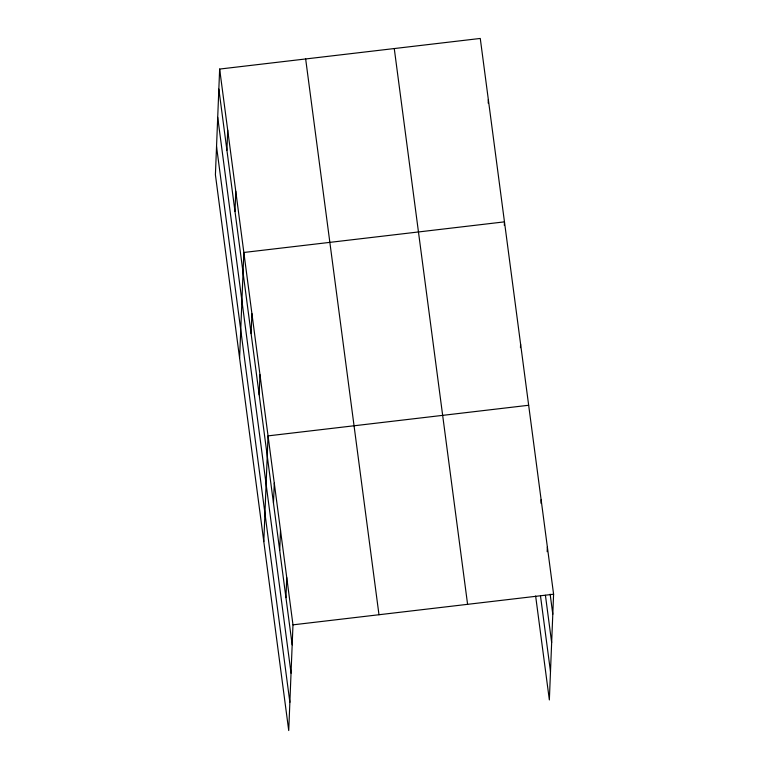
<?xml version="1.0" encoding="UTF-8"?>
<svg xmlns="http://www.w3.org/2000/svg" width="769" height="769" viewBox="0 0 769 769"><rect width="100%" height="100%" fill="white"/><g stroke="black" fill="none" stroke-linecap="round" stroke-linejoin="round"><path stroke-width="1.15" d="M219.646 69.066L215.407 174.774L288.731 730.55L292.979 624.841L219.646 69.066L480.269 38.45L553.593 594.226L549.354 699.934L535.637 596.004M226.913 150.224L227.72 130.201M234.978 211.36L235.785 191.337M239.601 358.181L243.85 252.472L504.464 221.857L504.32 225.394M251.107 333.631L251.915 313.608M259.172 394.766L259.98 374.743M263.805 541.587L268.045 435.879L528.668 405.263M273.476 503.147L274.283 483.124M279.705 550.383L280.512 530.36M285.943 597.628L286.75 577.606M488.19 103.123L488.334 99.585M520.459 347.655L520.594 344.127M540.991 503.272L541.126 499.744M547.172 551.69L547.365 546.98M292.979 624.841L553.593 594.226M550.143 594.168L552.796 614.248M545.423 595.283L551.652 642.519M540.511 596.071L550.489 671.654M394.266 48.553L467.59 604.328M305.658 58.963L378.982 614.739M218.848 89.089L292.172 644.864M217.714 117.369L291.038 673.144M216.541 146.504L289.865 702.27"/></g></svg>
